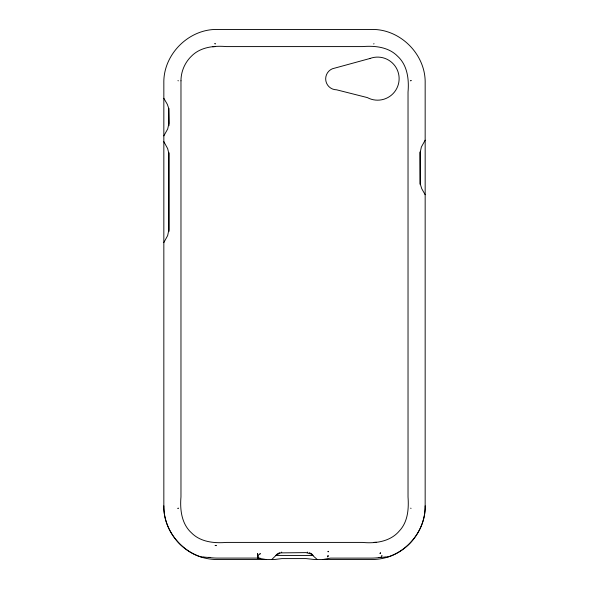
<?xml version="1.0" encoding="UTF-8"?>
<svg xmlns="http://www.w3.org/2000/svg" width="589" height="589" viewBox="0 0 589 589"><rect width="100%" height="100%" fill="white"/><g stroke="black" fill="none" stroke-linecap="round" stroke-linejoin="round"><path stroke-width="0.88" d="M177.922 80.671L178.415 80.811M411.078 508.329L410.585 508.189M425.162 505.855C425.744 531.911 404.636 555.825 378.933 559.027A53.687 53.687 0 0 1 371.475 559.55L314.82 559.55L306.022 558.586L281.888 558.608L274.179 559.55L217.525 559.55A53.687 53.687 0 0 1 210.067 559.027C184.364 555.825 163.256 531.911 163.838 505.855L163.838 83.145C163.131 54.453 188.833 28.743 217.525 29.45L371.475 29.45C400.167 28.743 425.869 54.453 425.162 83.145L425.162 505.855C425.457 528.304 410.084 549.765 388.733 556.701M163.838 135.868L167.703 128.969L168.918 123.329L168.587 107.912L167.328 104.356L163.838 98.297M163.838 242.543L167.651 235.6L168.822 230.034L168.785 153.221L167.651 148.605L163.838 141.662M425.162 140.167L421.356 147.036L420.178 152.603L420.325 184.195L421.724 188.664L425.162 194.716M373.801 44.035L373.941 43.542M200.739 556.855L210.266 557.592A52.23 52.23 0 0 0 217.525 558.092L257.643 558.092L257.643 553.704L257.643 558.092L266.346 559.55M271.735 559.55L276.41 555.007L280.71 552.887L306.022 552.615L311.198 554.094L317.265 559.55M277.257 554.013L275.851 555.427L313.157 555.442L311.743 554.013M258.843 558.048L257.643 558.092L260.36 558.239M277.706 553.697L278.251 553.351M411.078 80.531L410.585 80.811L411.078 80.671M278.921 552.997L279.731 552.673M177.922 508.381L178.415 508.189L177.922 508.285M257.643 554.993L258.262 554.779L257.761 554.772M388.475 556.789L378.734 557.606A52.252 52.252 0 0 1 371.475 558.114L330.458 558.129L322.676 559.55M203.308 557.282L204.074 557.275M381.517 557.275L378.734 557.606M384.823 557.29L385.618 557.297M210.266 557.592L208.565 557.319M214.919 43.542L215.199 44.035L215.059 43.542M257.643 555.442L258.188 555.442M257.761 555.898L258.284 556.443L257.761 556.428M209.102 557.363L209.677 557.43M379.53 557.415L380.943 557.297M200.267 556.701C178.916 549.765 163.543 528.304 163.838 505.855M309.269 552.673L310.079 552.997M257.643 557.216L257.768 558.019M310.749 553.351L311.294 553.697M420.031 151.955L420.031 184.217M168.969 108.442L168.969 125.715M168.969 152.713L168.969 231.499M281.225 552.261A6.427 3.667 -0.1 0 1 281.792 552.18M307.208 552.18A6.427 3.667 0.1 0 1 307.775 552.261M180.978 80.811L180.97 496.939C179.866 509.581 181.53 523.842 191.469 532.839C200.532 542.094 214.286 543.426 226.522 542.41L362.478 542.41C375.561 543.735 390.404 541.586 399.342 530.954C407.919 521.906 408.884 508.734 408.03 496.939L408.03 92.061C409.134 79.419 407.47 65.158 397.531 56.161C388.468 46.906 374.714 45.574 362.478 46.59L226.522 46.59C214.286 45.53 200.54 46.921 191.469 56.161C184.836 62.522 180.97 71.622 180.978 80.811M328.066 555.626L327.815 556.855L328.066 555.626M380.369 552.828L380.096 553.491L380.369 552.828M381.922 555.773L381.679 556.163L381.922 555.773M260.22 553.675L259.646 554.249L260.22 553.675M370.047 58.458L332.365 68.773A10.948 10.948 0 0 0 336.606 89.808L367.337 97.583A21.543 21.543 0 0 0 399.077 80.126A21.543 21.543 0 0 0 370.047 58.458M215.199 545.466L216.215 545.62L215.199 545.466M215.199 46.583L212.577 46.7L215.199 46.597M376.423 542.3L373.801 542.417L376.43 542.344M328.132 551.326L328.139 551.783L328.132 551.326"/></g></svg>
